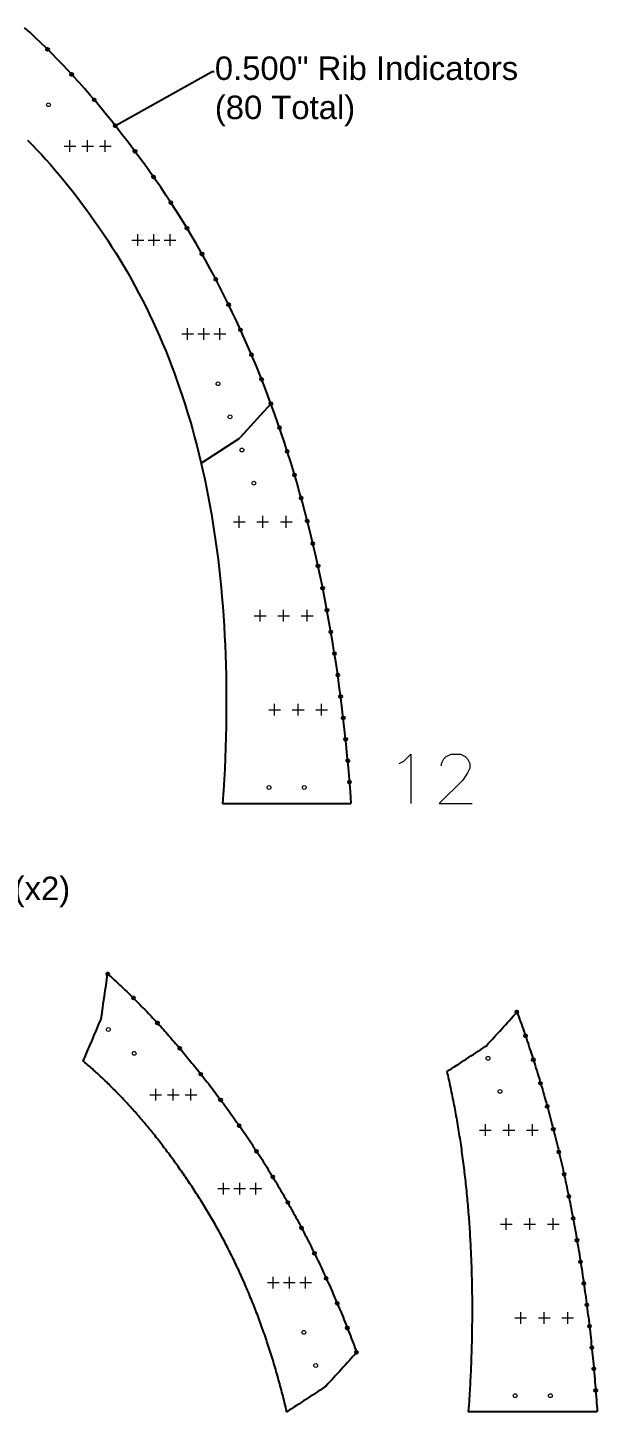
# Model space of a CAD drawing. Header units: inches. Extents: x 2 to 292, y 1 to 254.
# Drawn here: x 194.6 to 291.7, y 0.9 to 236.8 of the extents above; entities that cross this region are included whole.
import ezdxf
from ezdxf import colors
from ezdxf.entities.mleader import LeaderData, LeaderLine
from ezdxf.math import Vec2, Vec3

# ---------------------------------------------------------------- set-up
doc = ezdxf.new("R2010")
doc.units = ezdxf.units.IN
doc.header["$MEASUREMENT"] = 0
doc.header["$PDMODE"] = 2
doc.header["$PDSIZE"] = 1
doc.layers.add('Annotation', color=7, linetype='Continuous', lineweight=9)
doc.layers.add('Drilling', color=3, linetype='Continuous', lineweight=13)
doc.layers.add('Rib Indication', color=1, linetype='Continuous')
doc.styles.get("Standard").update_dxf_attribs({"font": 'Arial.ttf'})

# ---------------------------------------------------------------- blocks, each defined once
blk = doc.blocks.new('*U77')
at = {"layer": 'Drilling'}
blk.add_point((0, 0), dxfattribs=at)
blk = doc.blocks.new('*U78')
at = {"layer": 'Drilling', "color": 0, "linetype": 'ByBlock', "lineweight": -2, "transparency": 16777216}
for p in [(0, 0), (4, 0), (8, 0)]:
    blk.add_blockref('*U77', p, dxfattribs=at)
blk = doc.blocks.new('*U79')
at = {"layer": 'Drilling'}
blk.add_point((0, 0), dxfattribs=at)
blk = doc.blocks.new('*U80')
at = {"layer": 'Drilling', "color": 0, "linetype": 'ByBlock', "lineweight": -2, "transparency": 16777216}
for p in [(0, 0), (4, 0), (8, 0)]:
    blk.add_blockref('*U79', p, dxfattribs=at)
blk = doc.blocks.new('*U81')
at = {"layer": 'Drilling'}
blk.add_point((0, 0), dxfattribs=at)
blk = doc.blocks.new('*U82')
at = {"layer": 'Drilling', "color": 0, "linetype": 'ByBlock', "lineweight": -2, "transparency": 16777216}
for p in [(0, 0), (4, 0), (8, 0)]:
    blk.add_blockref('*U81', p, dxfattribs=at)
blk = doc.blocks.new('*U83')
at = {"layer": 'Drilling'}
blk.add_point((0, 0), dxfattribs=at)
blk = doc.blocks.new('*U84')
at = {"layer": 'Drilling', "color": 0, "linetype": 'ByBlock', "lineweight": -2, "transparency": 16777216}
for p in [(0, 0), (2.75, 0), (5.5, 0)]:
    blk.add_blockref('*U83', p, dxfattribs=at)
blk = doc.blocks.new('*U85')
at = {"layer": 'Drilling'}
blk.add_point((0, 0), dxfattribs=at)
blk = doc.blocks.new('*U86')
at = {"layer": 'Drilling', "color": 0, "linetype": 'ByBlock', "lineweight": -2, "transparency": 16777216}
for p in [(0, 0), (2.75, 0), (5.5, 0)]:
    blk.add_blockref('*U85', p, dxfattribs=at)
blk = doc.blocks.new('*U87')
at = {"layer": 'Drilling'}
blk.add_point((0, 0), dxfattribs=at)
blk = doc.blocks.new('*U88')
at = {"layer": 'Drilling', "color": 0, "linetype": 'ByBlock', "lineweight": -2, "transparency": 16777216}
for p in [(0, 0), (3, 0), (6, 0)]:
    blk.add_blockref('*U87', p, dxfattribs=at)
blk = doc.blocks.new('*U109')
at = {"layer": 'Drilling'}
blk.add_point((0, 0), dxfattribs=at)
blk = doc.blocks.new('*U110')
at = {"layer": 'Drilling', "color": 0, "linetype": 'ByBlock', "lineweight": -2, "transparency": 16777216}
for p in [(0, 0), (2.75, 0), (5.5, 0)]:
    blk.add_blockref('*U109', p, dxfattribs=at)
blk = doc.blocks.new('*U111')
at = {"layer": 'Drilling'}
blk.add_point((0, 0), dxfattribs=at)
blk = doc.blocks.new('*U112')
at = {"layer": 'Drilling', "color": 0, "linetype": 'ByBlock', "lineweight": -2, "transparency": 16777216}
for p in [(0, 0), (2.75, 0), (5.5, 0)]:
    blk.add_blockref('*U111', p, dxfattribs=at)
blk = doc.blocks.new('*U113')
at = {"layer": 'Drilling'}
blk.add_point((0, 0), dxfattribs=at)
blk = doc.blocks.new('*U114')
at = {"layer": 'Drilling', "color": 0, "linetype": 'ByBlock', "lineweight": -2, "transparency": 16777216}
for p in [(0, 0), (3, 0), (6, 0)]:
    blk.add_blockref('*U113', p, dxfattribs=at)
blk = doc.blocks.new('*U115')
at = {"layer": 'Drilling'}
blk.add_point((0, 0), dxfattribs=at)
blk = doc.blocks.new('*U116')
at = {"layer": 'Drilling', "color": 0, "linetype": 'ByBlock', "lineweight": -2, "transparency": 16777216}
for p in [(0, 0), (4, 0), (8, 0)]:
    blk.add_blockref('*U115', p, dxfattribs=at)
blk = doc.blocks.new('*U117')
at = {"layer": 'Drilling'}
blk.add_point((0, 0), dxfattribs=at)
blk = doc.blocks.new('*U118')
at = {"layer": 'Drilling', "color": 0, "linetype": 'ByBlock', "lineweight": -2, "transparency": 16777216}
for p in [(0, 0), (4, 0), (8, 0)]:
    blk.add_blockref('*U117', p, dxfattribs=at)
blk = doc.blocks.new('*U119')
at = {"layer": 'Drilling'}
blk.add_point((0, 0), dxfattribs=at)
blk = doc.blocks.new('*U120')
at = {"layer": 'Drilling', "color": 0, "linetype": 'ByBlock', "lineweight": -2, "transparency": 16777216}
for p in [(0, 0), (4, 0), (8, 0)]:
    blk.add_blockref('*U119', p, dxfattribs=at)

msp = doc.modelspace()

# ---------------------------------------------------------------- linework, layer by layer
for p, q in [((236.06952, 172.71712), (230.85217, 167.00016)), ((224.16999, 162.598), (230.66035, 166.83701)), ((227.82248, 104.62197), (249.67442, 104.62197))]:
    msp.add_line(p, q)
for points in [[(249.74846, 104.62197), (249.60039, 106.67418), (249.44, 108.71463), (249.2673, 110.7433), (249.08229, 112.76022), (248.88496, 114.76536), (248.67532, 116.75874), (248.45337, 118.74035), (248.21911, 120.7102), (247.97254, 122.66827), (247.71365, 124.61459), (247.44245, 126.54913), (247.15893, 128.47191), (246.86311, 130.38292), (246.55497, 132.28216), (246.23452, 134.16964), (245.90176, 136.04535), (245.55668, 137.90929), (245.19929, 139.76147), (244.82959, 141.60188), (244.44758, 143.43052), (244.05325, 145.24739), (243.64661, 147.0525), (243.22766, 148.84585), (242.7964, 150.62742), (242.35282, 152.39723), (241.89693, 154.15527), (241.42873, 155.90155), (240.94821, 157.63605), (240.45539, 159.35879), (239.95025, 161.06977), (239.4328, 162.76898), (238.90303, 164.45642), (238.36095, 166.13209), (237.80656, 167.796), (237.23986, 169.44814), (236.66085, 171.08851), (236.06952, 172.71712), (235.46588, 174.33396), (234.84993, 175.93903), (234.22166, 177.53233), (233.58108, 179.11387), (232.92819, 180.68365), (232.26299, 182.24165), (231.58548, 183.78789), (230.89565, 185.32236), (230.19351, 186.84507), (229.47905, 188.356), (228.75229, 189.85518), (228.01321, 191.34258), (227.26182, 192.81822), (226.49811, 194.28209), (225.7221, 195.73419), (224.93377, 197.17453), (224.13313, 198.6031), (223.32017, 200.0199), (222.49491, 201.42494), (221.65733, 202.81821), (220.80744, 204.19971), (219.94523, 205.56945), (219.07072, 206.92742), (218.18389, 208.27362), (217.28475, 209.60805), (216.37329, 210.93072), (215.44952, 212.24162), (214.51969, 213.53632), (213.59003, 214.81037), (212.66054, 216.06376), (211.73122, 217.29651), (210.80209, 218.50861), (209.87312, 219.70006), (208.94433, 220.87085), (208.01572, 222.021), (207.08728, 223.15051), (206.15902, 224.25936), (205.23093, 225.34756), (204.30301, 226.41511), (203.37527, 227.46201), (202.4477, 228.48827), (201.52031, 229.49387), (200.5931, 230.47883), (199.66605, 231.44313), (198.73919, 232.38679), (197.81249, 233.3098), (196.88598, 234.21216), (195.95963, 235.09387), (195.03346, 235.95492), (194.10747, 236.79534)], [(194.60865, 217.62824), (195.3931, 216.83044), (196.17431, 216.01557), (196.95228, 215.1836), (197.72697, 214.33449), (198.49836, 213.4682), (199.26642, 212.58471), (200.03113, 211.68399), (200.79246, 210.76601), (201.55038, 209.83074), (202.30486, 208.87817), (203.05588, 207.90827), (203.8034, 206.92103), (204.54739, 205.91642), (205.28783, 204.89443), (206.02468, 203.85505), (206.75792, 202.79826), (207.48752, 201.72406), (208.21345, 200.63242), (208.93289, 199.52763), (209.63858, 198.41704), (210.32879, 197.29947), (211.00621, 196.17066), (211.67086, 195.03057), (212.32275, 193.87915), (212.96187, 192.71639), (213.58824, 191.54223), (214.20185, 190.35664), (214.8027, 189.1596), (215.3908, 187.95106), (215.96615, 186.731), (216.52873, 185.49937), (217.07854, 184.25615), (217.61559, 183.00131), (218.13986, 181.73482), (218.65134, 180.45663), (219.15002, 179.16674), (219.6359, 177.86511), (220.10896, 176.55171), (220.56919, 175.22651), (221.01658, 173.8895), (221.45111, 172.54065), (221.87277, 171.17994), (222.28155, 169.80734), (222.67743, 168.42283), (223.06039, 167.0264), (223.43042, 165.61803), (223.7875, 164.1977), (224.13161, 162.76539), (224.46274, 161.32109), (224.78087, 159.86479), (225.08597, 158.39647), (225.37804, 156.91612), (225.65706, 155.42373), (225.923, 153.91929), (226.17584, 152.40279), (226.41558, 150.87423), (226.64219, 149.33358), (226.85565, 147.78086), (227.05595, 146.21605), (227.24307, 144.63915), (227.41698, 143.05015), (227.57768, 141.44905), (227.72515, 139.83585), (227.85936, 138.21054), (227.98031, 136.57313), (228.08797, 134.92361), (228.18233, 133.26198), (228.26338, 131.58825), (228.33109, 129.90241), (228.38545, 128.20446), (228.42646, 126.49442), (228.45408, 124.77227), (228.46832, 123.03802), (228.46915, 121.29167), (228.45656, 119.53323), (228.43054, 117.76271), (228.39107, 115.98009), (228.33815, 114.1854), (228.27176, 112.37863), (228.19188, 110.55979), (228.09851, 108.72888), (227.99149, 106.88332), (227.82248, 104.62197)]]:
    msp.add_lwpolyline(points)
msp.add_open_spline([(230.66035, 166.83701), (230.73063, 166.88291), (230.79558, 166.93816), (230.85217, 167.00016)], degree=3)
for points, knots in [([(207.16251, 68.04125), (207.15023, 67.95569), (207.12656, 67.87104), (207.0927, 67.79152), (206.09379, 65.44607), (205.09488, 63.10062), (204.09598, 60.75518), (204.21069, 60.65853), (204.32541, 60.56188), (204.44012, 60.46523), (204.70792, 60.23313), (204.97572, 60.00104), (205.24352, 59.76895), (205.51029, 59.53126), (205.77705, 59.29356), (206.04381, 59.05587), (206.30952, 58.81256), (206.57524, 58.56925), (206.84096, 58.32594), (207.10562, 58.077), (207.37029, 57.82805), (207.63495, 57.57911), (207.89857, 57.32451), (208.16218, 57.06992), (208.42579, 56.81533), (208.68834, 56.55507), (208.95089, 56.29482), (209.21343, 56.03456), (209.47492, 55.76863), (209.7364, 55.50269), (209.99788, 55.23676), (210.25828, 54.96514), (210.51869, 54.69352), (210.77909, 54.4219), (211.03841, 54.14457), (211.29774, 53.86725), (211.55706, 53.58992), (211.81529, 53.30688), (212.07352, 53.02385), (212.33175, 52.74081), (212.58888, 52.45205), (212.84601, 52.16328), (213.10314, 51.87452), (213.35916, 51.58002), (213.61518, 51.28553), (213.8712, 50.99103), (214.12611, 50.69079), (214.38101, 50.39055), (214.63591, 50.09031), (214.88969, 49.78431), (215.14347, 49.47832), (215.39724, 49.17233), (215.64988, 48.86057), (215.90252, 48.54882), (216.15516, 48.23706), (216.40666, 47.91954), (216.65815, 47.60201), (216.90964, 47.28449), (217.15998, 46.96119), (217.41032, 46.63789), (217.66066, 46.31459), (217.90983, 45.98551), (218.159, 45.65643), (218.40818, 45.32735), (218.65618, 44.99248), (218.90417, 44.65761), (219.15217, 44.32274), (219.39898, 43.98208), (219.6458, 43.64142), (219.89261, 43.30075), (220.13823, 42.95429), (220.38384, 42.60783), (220.62946, 42.26137), (220.87388, 41.90911), (221.11829, 41.55685), (221.3627, 41.20459), (221.6059, 40.84652), (221.8491, 40.48845), (222.0923, 40.13038), (222.33428, 39.7665), (222.57626, 39.40262), (222.81823, 39.03874), (223.05805, 38.67048), (223.29786, 38.30222), (223.53767, 37.93395), (223.7729, 37.56376), (224.00813, 37.19356), (224.24336, 36.82336), (224.47343, 36.45084), (224.7035, 36.07832), (224.93357, 35.7058), (225.15938, 35.32952), (225.38518, 34.95325), (225.61099, 34.57698), (225.83254, 34.19695), (226.05409, 33.81692), (226.27564, 33.43689), (226.49294, 33.05308), (226.71023, 32.66928), (226.92753, 32.28548), (227.14057, 31.89789), (227.35361, 31.5103), (227.56665, 31.12271), (227.77544, 30.73132), (227.98423, 30.33994), (228.19302, 29.94855), (228.39755, 29.55335), (228.60209, 29.15816), (228.80663, 28.76297), (229.00691, 28.36395), (229.2072, 27.96494), (229.40748, 27.56592), (229.60352, 27.16308), (229.79955, 26.76023), (229.99558, 26.35738), (230.18736, 25.9507), (230.37915, 25.54401), (230.57093, 25.13732), (230.75845, 24.72678), (230.94598, 24.31624), (231.13351, 23.90569), (231.31678, 23.49129), (231.50005, 23.07688), (231.68333, 22.66248), (231.86234, 22.24419), (232.04136, 21.82591), (232.22037, 21.40763), (232.39513, 20.98547), (232.56988, 20.5633), (232.74464, 20.14114), (232.91513, 19.71508), (233.08562, 19.28902), (233.25612, 18.86296), (233.42234, 18.43299), (233.58857, 18.00303), (233.7548, 17.57306), (233.91676, 17.13918), (234.07872, 16.70531), (234.24068, 16.27143), (234.39836, 15.83363), (234.55605, 15.39583), (234.71374, 14.95803), (234.86715, 14.5163), (235.02056, 14.07457), (235.17397, 13.63283), (235.3231, 13.18716), (235.47223, 12.74149), (235.62136, 12.29582), (235.7662, 11.84621), (235.91105, 11.39659), (236.05589, 10.94697), (236.19645, 10.4934), (236.337, 10.03983), (236.47755, 9.58626), (236.61381, 9.12872), (236.75007, 8.67119), (236.88633, 8.21366), (237.01829, 7.75216), (237.15025, 7.29065), (237.28221, 6.82915), (237.40986, 6.36368), (237.53752, 5.8982), (237.66517, 5.43272), (237.78852, 4.96327), (237.91186, 4.49381), (238.0352, 4.02435), (238.15423, 3.55091), (238.27325, 3.07746), (238.39228, 2.60402), (238.51978, 2.07079), (238.64727, 1.53755), (238.77477, 1.00432), (240.93822, 2.41732), (243.10168, 3.83032), (245.26513, 5.24333), (245.33541, 5.28923), (245.40036, 5.34448), (245.45695, 5.40648), (247.19607, 7.31213), (248.93518, 9.21778), (250.6743, 11.12344), (250.47309, 11.66238), (250.27187, 12.20133), (250.07066, 12.74028), (249.86534, 13.2753), (249.66003, 13.81033), (249.45471, 14.34535), (249.24529, 14.87645), (249.03586, 15.40755), (248.82644, 15.93866), (248.61292, 16.46584), (248.39939, 16.99302), (248.18587, 17.52019), (247.96824, 18.04345), (247.75061, 18.56671), (247.53297, 19.08997), (247.31124, 19.6093), (247.08951, 20.12864), (246.86777, 20.64797), (246.64193, 21.16339), (246.4161, 21.6788), (246.19026, 22.19421), (245.96031, 22.7057), (245.73037, 23.21719), (245.50043, 23.72868), (245.26638, 24.23625), (245.03233, 24.74382), (244.79829, 25.25139), (244.56014, 25.75503), (244.32199, 26.25868), (244.08383, 26.76233), (243.84158, 27.26205), (243.59932, 27.76177), (243.35707, 28.2615), (243.11071, 28.7573), (242.86435, 29.2531), (242.61799, 29.7489), (242.36753, 30.24078), (242.11706, 30.73266), (241.8666, 31.22454), (241.61203, 31.7125), (241.35746, 32.20045), (241.1029, 32.68841), (240.84422, 33.17244), (240.58555, 33.65648), (240.32688, 34.14051), (240.0641, 34.62063), (239.80133, 35.10074), (239.53855, 35.58085), (239.27167, 36.05704), (239.00479, 36.53323), (238.73791, 37.00942), (238.46693, 37.48169), (238.19594, 37.95396), (237.92496, 38.42622), (237.64987, 38.89457), (237.37478, 39.36291), (237.09969, 39.83126), (236.8205, 40.29568), (236.5413, 40.76011), (236.26211, 41.22453), (235.97881, 41.68503), (235.69552, 42.14553), (235.41222, 42.60603), (235.12482, 43.06261), (234.83742, 43.51919), (234.55001, 43.97577), (234.25851, 44.42842), (233.967, 44.88108), (233.6755, 45.33374), (233.37989, 45.78247), (233.08428, 46.23121), (232.78867, 46.67994), (232.48895, 47.12475), (232.18924, 47.56956), (231.88953, 48.01438), (231.58571, 48.45527), (231.28189, 48.89615), (230.97807, 49.33704), (230.67015, 49.77401), (230.36223, 50.21098), (230.05431, 50.64795), (229.74436, 51.07951), (229.43441, 51.51108), (229.12447, 51.94264), (228.81458, 52.36732), (228.50469, 52.792), (228.19481, 53.21669), (227.88498, 53.63449), (227.57515, 54.05228), (227.26532, 54.47008), (226.95555, 54.881), (226.64578, 55.29191), (226.33601, 55.70283), (226.02629, 56.10686), (225.71658, 56.5109), (225.40687, 56.91493), (225.09721, 57.31208), (224.78756, 57.70923), (224.4779, 58.10638), (224.16831, 58.49664), (223.85871, 58.88691), (223.54912, 59.27718), (223.23958, 59.66056), (222.93004, 60.04394), (222.6205, 60.42733), (222.31102, 60.80383), (222.00154, 61.18033), (221.69206, 61.55683), (221.38264, 61.92644), (221.07322, 62.29606), (220.7638, 62.66568), (220.45443, 63.02841), (220.14507, 63.39115), (219.83571, 63.75388), (219.5264, 64.10973), (219.2171, 64.46558), (218.90779, 64.82143), (218.59854, 65.1704), (218.2893, 65.51937), (217.98005, 65.86834), (217.67086, 66.21042), (217.36167, 66.5525), (217.05249, 66.89459), (216.74335, 67.22979), (216.43422, 67.56499), (216.12509, 67.90019), (215.81602, 68.22851), (215.50695, 68.55683), (215.19788, 68.88515), (214.88886, 69.20658), (214.57985, 69.52802), (214.27083, 69.84946), (213.96188, 70.16401), (213.65292, 70.47856), (213.34397, 70.79311), (213.03507, 71.10078), (212.72617, 71.40845), (212.41727, 71.71612), (212.10844, 72.01691), (211.7996, 72.31769), (211.49076, 72.61848), (211.18198, 72.91238), (210.87319, 73.20628), (210.56441, 73.50019), (210.25569, 73.78721), (209.94697, 74.07423), (209.63824, 74.36125), (209.32958, 74.64138), (209.02092, 74.92152), (208.71225, 75.20166), (208.55795, 75.33828), (208.40364, 75.47491), (208.24934, 75.61154), (207.88706, 73.08811), (207.52479, 70.56468), (207.16251, 68.04125)], [0, 0, 0, 0, 0.259302273, 0.259302273, 0.259302273, 1.259302273, 1.259302273, 1.259302273, 2.259302273, 2.259302273, 2.259302273, 3.259302273, 3.259302273, 3.259302273, 4.259302273, 4.259302273, 4.259302273, 5.259302273, 5.259302273, 5.259302273, 6.259302273, 6.259302273, 6.259302273, 7.259302273, 7.259302273, 7.259302273, 8.259302273, 8.259302273, 8.259302273, 9.259302273, 9.259302273, 9.259302273, 10.259302273, 10.259302273, 10.259302273, 11.259302273, 11.259302273, 11.259302273, 12.259302273, 12.259302273, 12.259302273, 13.259302273, 13.259302273, 13.259302273, 14.259302273, 14.259302273, 14.259302273, 15.259302273, 15.259302273, 15.259302273, 16.259302273, 16.259302273, 16.259302273, 17.259302273, 17.259302273, 17.259302273, 18.259302273, 18.259302273, 18.259302273, 19.259302273, 19.259302273, 19.259302273, 20.259302273, 20.259302273, 20.259302273, 21.259302273, 21.259302273, 21.259302273, 22.259302273, 22.259302273, 22.259302273, 23.259302273, 23.259302273, 23.259302273, 24.259302273, 24.259302273, 24.259302273, 25.259302273, 25.259302273, 25.259302273, 26.259302273, 26.259302273, 26.259302273, 27.259302273, 27.259302273, 27.259302273, 28.259302273, 28.259302273, 28.259302273, 29.259302273, 29.259302273, 29.259302273, 30.259302273, 30.259302273, 30.259302273, 31.259302273, 31.259302273, 31.259302273, 32.259302273, 32.259302273, 32.259302273, 33.259302273, 33.259302273, 33.259302273, 34.259302273, 34.259302273, 34.259302273, 35.259302273, 35.259302273, 35.259302273, 36.259302273, 36.259302273, 36.259302273, 37.259302273, 37.259302273, 37.259302273, 38.259302273, 38.259302273, 38.259302273, 39.259302273, 39.259302273, 39.259302273, 40.259302273, 40.259302273, 40.259302273, 41.259302273, 41.259302273, 41.259302273, 42.259302273, 42.259302273, 42.259302273, 43.259302273, 43.259302273, 43.259302273, 44.259302273, 44.259302273, 44.259302273, 45.259302273, 45.259302273, 45.259302273, 46.259302273, 46.259302273, 46.259302273, 47.259302273, 47.259302273, 47.259302273, 48.259302273, 48.259302273, 48.259302273, 49.259302273, 49.259302273, 49.259302273, 50.259302273, 50.259302273, 50.259302273, 51.259302273, 51.259302273, 51.259302273, 52.259302273, 52.259302273, 52.259302273, 53.259302273, 53.259302273, 53.259302273, 54.259302273, 54.259302273, 54.259302273, 55.259302273, 55.259302273, 55.259302273, 56.259302273, 56.259302273, 56.259302273, 57.259302273, 57.259302273, 57.259302273, 57.511121727, 57.511121727, 57.511121727, 58.511121727, 58.511121727, 58.511121727, 59.511121727, 59.511121727, 59.511121727, 60.511121727, 60.511121727, 60.511121727, 61.511121727, 61.511121727, 61.511121727, 62.511121727, 62.511121727, 62.511121727, 63.511121727, 63.511121727, 63.511121727, 64.511121727, 64.511121727, 64.511121727, 65.511121727, 65.511121727, 65.511121727, 66.511121727, 66.511121727, 66.511121727, 67.511121727, 67.511121727, 67.511121727, 68.511121727, 68.511121727, 68.511121727, 69.511121727, 69.511121727, 69.511121727, 70.511121727, 70.511121727, 70.511121727, 71.511121727, 71.511121727, 71.511121727, 72.511121727, 72.511121727, 72.511121727, 73.511121727, 73.511121727, 73.511121727, 74.511121727, 74.511121727, 74.511121727, 75.511121727, 75.511121727, 75.511121727, 76.511121727, 76.511121727, 76.511121727, 77.511121727, 77.511121727, 77.511121727, 78.511121727, 78.511121727, 78.511121727, 79.511121727, 79.511121727, 79.511121727, 80.511121727, 80.511121727, 80.511121727, 81.511121727, 81.511121727, 81.511121727, 82.511121727, 82.511121727, 82.511121727, 83.511121727, 83.511121727, 83.511121727, 84.511121727, 84.511121727, 84.511121727, 85.511121727, 85.511121727, 85.511121727, 86.511121727, 86.511121727, 86.511121727, 87.511121727, 87.511121727, 87.511121727, 88.511121727, 88.511121727, 88.511121727, 89.511121727, 89.511121727, 89.511121727, 90.511121727, 90.511121727, 90.511121727, 91.511121727, 91.511121727, 91.511121727, 92.511121727, 92.511121727, 92.511121727, 93.511121727, 93.511121727, 93.511121727, 94.511121727, 94.511121727, 94.511121727, 95.511121727, 95.511121727, 95.511121727, 96.511121727, 96.511121727, 96.511121727, 97.511121727, 97.511121727, 97.511121727, 98.511121727, 98.511121727, 98.511121727, 99.511121727, 99.511121727, 99.511121727, 100.511121727, 100.511121727, 100.511121727, 101.511121727, 101.511121727, 101.511121727, 102.511121727, 102.511121727, 102.511121727, 103.511121727, 103.511121727, 103.511121727, 104.511121727, 104.511121727, 104.511121727, 105.511121727, 105.511121727, 105.511121727, 106.511121727, 106.511121727, 106.511121727, 107.511121727, 107.511121727, 107.511121727, 108.511121727, 108.511121727, 108.511121727, 109.511121727, 109.511121727, 109.511121727, 110.511121727, 110.511121727, 110.511121727, 110.511121727]), ([(291.59705, 1.00432), (284.31307, 1.00432), (277.02908, 1.00432), (269.7451, 1.00432), (269.80144, 1.7581), (269.85778, 2.51188), (269.91411, 3.26567), (269.94979, 3.88085), (269.98546, 4.49604), (270.02114, 5.11122), (270.05226, 5.72153), (270.08338, 6.33183), (270.1145, 6.94214), (270.14113, 7.54842), (270.16775, 8.1547), (270.19438, 8.76098), (270.21651, 9.36324), (270.23864, 9.96549), (270.26077, 10.56775), (270.27841, 11.16598), (270.29606, 11.76421), (270.3137, 12.36244), (270.32685, 12.95665), (270.34001, 13.55085), (270.35316, 14.14506), (270.36184, 14.73523), (270.37051, 15.32541), (270.37918, 15.91558), (270.38338, 16.50173), (270.38758, 17.08787), (270.39177, 17.67402), (270.39149, 18.25614), (270.39122, 18.83825), (270.39094, 19.42036), (270.3862, 19.99845), (270.38145, 20.57653), (270.37671, 21.15461), (270.3675, 21.72866), (270.35829, 22.30271), (270.34908, 22.87676), (270.33541, 23.44678), (270.32174, 24.0168), (270.30808, 24.58681), (270.28995, 25.15279), (270.27183, 25.71878), (270.25371, 26.28476), (270.23114, 26.8467), (270.20857, 27.40865), (270.186, 27.9706), (270.15898, 28.52851), (270.13197, 29.08642), (270.10495, 29.64433), (270.0735, 30.19821), (270.04205, 30.75208), (270.01059, 31.30596), (269.97471, 31.8558), (269.93882, 32.40564), (269.90293, 32.95548), (269.86262, 33.50128), (269.8223, 34.04708), (269.78198, 34.59289), (269.73725, 35.13466), (269.69251, 35.67643), (269.64777, 36.2182), (269.59862, 36.75593), (269.54946, 37.29366), (269.50031, 37.8314), (269.44674, 38.3651), (269.39317, 38.8988), (269.33961, 39.4325), (269.28163, 39.96216), (269.22366, 40.49183), (269.16569, 41.0215), (269.10332, 41.54713), (269.04095, 42.07276), (268.97857, 42.5984), (268.91181, 43.12), (268.84504, 43.64161), (268.77828, 44.16321), (268.70712, 44.68078), (268.63597, 45.19836), (268.56481, 45.71593), (268.48928, 46.22948), (268.41374, 46.74303), (268.3382, 47.25658), (268.25829, 47.7661), (268.17838, 48.27562), (268.09847, 48.78514), (268.01418, 49.29064), (267.9299, 49.79614), (267.84562, 50.30164), (267.75697, 50.80312), (267.66833, 51.3046), (267.57968, 51.80608), (267.48667, 52.30354), (267.39367, 52.80101), (267.30067, 53.29847), (267.20331, 53.79192), (267.10595, 54.28537), (267.0086, 54.77882), (266.90689, 55.26826), (266.80519, 55.7577), (266.70349, 56.24714), (266.59745, 56.73257), (266.4914, 57.21801), (266.38536, 57.70344), (266.28778, 58.12908), (266.1902, 58.55471), (266.09261, 58.98034), (268.25606, 60.39335), (270.41952, 61.80635), (272.58297, 63.21935), (272.65325, 63.26525), (272.71821, 63.3205), (272.77479, 63.38251), (274.51391, 65.28816), (276.25302, 67.19381), (277.99214, 69.09946), (278.18925, 68.5566), (278.38636, 68.01373), (278.58347, 67.47086), (278.77647, 66.92407), (278.96948, 66.37728), (279.16248, 65.83049), (279.35139, 65.27977), (279.54029, 64.72906), (279.72919, 64.17835), (279.91398, 63.62371), (280.09878, 63.06907), (280.28358, 62.51444), (280.46427, 61.95588), (280.64496, 61.39732), (280.82565, 60.83876), (281.00224, 60.27628), (281.17883, 59.7138), (281.35542, 59.15132), (281.5279, 58.58492), (281.70039, 58.01852), (281.87287, 57.45212), (282.04125, 56.88179), (282.20963, 56.31147), (282.37801, 55.74114), (282.54229, 55.1669), (282.70656, 54.59265), (282.87084, 54.0184), (283.03101, 53.44023), (283.19118, 52.86206), (283.35135, 52.28389), (283.50742, 51.7018), (283.66349, 51.11971), (283.81955, 50.53762), (283.97152, 49.9516), (284.12348, 49.36559), (284.27544, 48.77958), (284.4233, 48.18964), (284.57116, 47.5997), (284.71902, 47.00977), (284.86277, 46.41591), (285.00653, 45.82205), (285.15028, 45.22819), (285.28993, 44.63041), (285.42958, 44.03263), (285.56923, 43.43485), (285.70478, 42.83315), (285.84033, 42.23145), (285.97587, 41.62974), (286.10732, 41.02412), (286.23876, 40.41849), (286.3702, 39.81287), (286.49754, 39.20332), (286.62488, 38.59377), (286.75221, 37.98422), (286.87545, 37.37075), (286.99868, 36.75728), (287.12191, 36.14381), (287.24104, 35.52642), (287.36017, 34.90903), (287.4793, 34.29164), (287.59433, 33.67032), (287.70935, 33.04901), (287.82438, 32.4277), (287.9353, 31.80246), (288.04622, 31.17722), (288.15714, 30.55199), (288.26396, 29.92283), (288.37078, 29.29367), (288.47759, 28.66451), (288.58031, 28.03143), (288.68302, 27.39835), (288.78573, 26.76527), (288.88434, 26.12826), (288.98295, 25.49126), (289.08156, 24.85425), (289.17606, 24.21333), (289.27057, 23.5724), (289.36507, 22.93148), (289.45547, 22.28663), (289.54587, 21.64178), (289.63627, 20.99693), (289.72257, 20.34816), (289.80886, 19.69939), (289.89516, 19.05062), (289.97735, 18.39793), (290.05954, 17.74524), (290.14173, 17.09254), (290.21982, 16.43593), (290.29791, 15.77931), (290.376, 15.1227), (290.44998, 14.46216), (290.52396, 13.80163), (290.59795, 13.14109), (290.66783, 12.47663), (290.73771, 11.81217), (290.80758, 11.14771), (290.87336, 10.47933), (290.93913, 9.81095), (291.00491, 9.14257), (291.06658, 8.47026), (291.12825, 7.79796), (291.18992, 7.12565), (291.24749, 6.44943), (291.30506, 5.7732), (291.36262, 5.09697), (291.41608, 4.41683), (291.46955, 3.73668), (291.52301, 3.05653), (291.57237, 2.37246), (291.62173, 1.68839), (291.67108, 1.00432)], [0, 0, 0, 0, 1, 1, 1, 2, 2, 2, 3, 3, 3, 4, 4, 4, 5, 5, 5, 6, 6, 6, 7, 7, 7, 8, 8, 8, 9, 9, 9, 10, 10, 10, 11, 11, 11, 12, 12, 12, 13, 13, 13, 14, 14, 14, 15, 15, 15, 16, 16, 16, 17, 17, 17, 18, 18, 18, 19, 19, 19, 20, 20, 20, 21, 21, 21, 22, 22, 22, 23, 23, 23, 24, 24, 24, 25, 25, 25, 26, 26, 26, 27, 27, 27, 28, 28, 28, 29, 29, 29, 30, 30, 30, 31, 31, 31, 32, 32, 32, 33, 33, 33, 34, 34, 34, 35, 35, 35, 36, 36, 36, 37, 37, 37, 37.251819454, 37.251819454, 37.251819454, 38.251819454, 38.251819454, 38.251819454, 39.251819454, 39.251819454, 39.251819454, 40.251819454, 40.251819454, 40.251819454, 41.251819454, 41.251819454, 41.251819454, 42.251819454, 42.251819454, 42.251819454, 43.251819454, 43.251819454, 43.251819454, 44.251819454, 44.251819454, 44.251819454, 45.251819454, 45.251819454, 45.251819454, 46.251819454, 46.251819454, 46.251819454, 47.251819454, 47.251819454, 47.251819454, 48.251819454, 48.251819454, 48.251819454, 49.251819454, 49.251819454, 49.251819454, 50.251819454, 50.251819454, 50.251819454, 51.251819454, 51.251819454, 51.251819454, 52.251819454, 52.251819454, 52.251819454, 53.251819454, 53.251819454, 53.251819454, 54.251819454, 54.251819454, 54.251819454, 55.251819454, 55.251819454, 55.251819454, 56.251819454, 56.251819454, 56.251819454, 57.251819454, 57.251819454, 57.251819454, 58.251819454, 58.251819454, 58.251819454, 59.251819454, 59.251819454, 59.251819454, 60.251819454, 60.251819454, 60.251819454, 61.251819454, 61.251819454, 61.251819454, 62.251819454, 62.251819454, 62.251819454, 63.251819454, 63.251819454, 63.251819454, 64.251819454, 64.251819454, 64.251819454, 65.251819454, 65.251819454, 65.251819454, 66.251819454, 66.251819454, 66.251819454, 67.251819454, 67.251819454, 67.251819454, 68.251819454, 68.251819454, 68.251819454, 69.251819454, 69.251819454, 69.251819454, 70.251819454, 70.251819454, 70.251819454, 71.251819454, 71.251819454, 71.251819454, 72.251819454, 72.251819454, 72.251819454, 73.251819454, 73.251819454, 73.251819454, 74.251819454, 74.251819454, 74.251819454, 75.251819454, 75.251819454, 75.251819454, 75.251819454])]:
    msp.add_open_spline(points, degree=3, knots=knots)
at = {"layer": 'Annotation'}
for points in [[(257.90484, 111.45405), (258.70861, 111.85594), (259.91428, 113.06161), (259.91428, 104.62196)], [(265.13882, 111.05217), (265.13882, 111.45405), (265.54071, 112.25783), (265.9426, 112.65972), (266.74638, 113.06161), (268.35393, 113.06161), (269.1577, 112.65972), (269.55959, 112.25783), (269.96148, 111.45405), (269.96148, 110.65028), (269.55959, 109.8465), (268.75582, 108.64084), (264.73693, 104.62196), (270.36337, 104.62196)]]:
    msp.add_lwpolyline(points, dxfattribs=at)
at = {"layer": 'Drilling'}
for centre in [(198.17516, 223.66608), (227.06029, 176.14052), (229.09578, 170.49634), (231.13127, 164.85216), (233.16675, 159.20798), (235.74845, 107.37197), (241.74845, 107.37197), (208.37509, 66.14637), (212.77994, 62.0724), (273.05389, 61.23451), (275.08938, 55.59033), (241.66507, 14.54685), (243.70056, 8.90266), (277.67108, 3.75432), (283.67108, 3.75432)]:
    msp.add_circle(centre, 0.3225, dxfattribs=at)
at = {"layer": 'Rib Indication'}
for centre in [(198.03121, 233.09195), (202.11755, 228.84627), (205.94712, 224.50781), (209.53626, 220.12469), (212.90396, 215.73551), (216.06754, 211.36462), (219.02457, 206.99747), (221.77293, 202.62592), (224.3234, 198.26359), (226.68648, 193.92103), (228.87269, 189.60681), (230.89292, 185.32827), (232.75533, 181.08852), (234.47306, 176.89477), (236.05705, 172.75051), (237.51242, 168.65352), (238.8537, 164.6089), (240.08513, 160.6129), (241.21695, 156.66601), (242.25706, 152.76652), (243.21178, 148.91145), (244.08589, 145.09699), (244.88617, 141.32021), (245.61814, 137.57731), (246.28641, 133.86397), (246.8952, 130.17562), (247.44829, 126.50743), (247.94782, 122.85408), (248.39746, 119.21055), (248.80019, 115.57142), (249.15835, 111.93096), (249.47391, 108.28322), (208.2786, 75.58563), (212.63599, 71.49827), (277.97968, 69.13286), (216.72233, 67.25259), (279.43505, 65.03587), (220.5519, 62.91413), (280.77633, 60.99124), (224.14105, 58.53101), (282.00775, 56.99525), (227.50874, 54.14183), (283.13957, 53.04836), (230.67232, 49.77094), (284.17968, 49.14886), (233.62935, 45.40379), (285.1344, 45.2938), (236.37771, 41.03224), (286.00852, 41.47934), (286.80879, 37.70256), (238.92819, 36.66991), (287.54076, 33.95966), (241.29126, 32.32735), (288.20904, 30.24632), (243.47747, 28.01313), (288.81782, 26.55797), (245.4977, 23.73459), (289.37092, 22.88978), (247.36011, 19.49484), (289.87044, 19.23643), (249.07784, 15.30109), (290.32008, 15.5929), (290.72281, 11.95376), (250.66183, 11.15683), (291.08098, 8.31331), (291.39653, 4.66557)]:
    msp.add_circle(centre, 0.25, dxfattribs=at)

# ---------------------------------------------------------------- block references
at = {"layer": 'Drilling', "xscale": -1}
for name, p in [('*U88', (207.83495, 216.62197)), ('*U86', (218.89386, 200.62197)), ('*U84', (227.36443, 184.62197)), ('*U82', (238.67878, 152.62197)), ('*U80', (242.23553, 136.62197)), ('*U78', (244.70258, 120.62197)), ('*U114', (222.43973, 55.02829)), ('*U120', (280.6014, 49.00432)), ('*U112', (233.49865, 39.02829)), ('*U118', (284.15815, 33.00432)), ('*U110', (241.96921, 23.02829)), ('*U116', (286.6252, 17.00432))]:
    msp.add_blockref(name, p, dxfattribs=at)

# ---------------------------------------------------------------- leaders
at = {"layer": 'Annotation'}
ml = msp.add_multileader_mtext('Standard', dxfattribs=at)
ml.set_content('\\A1;0.500" Rib Indicators \\P(80 Total)', color=256)
ml.set_leader_properties()
ml.build(insert=Vec2(0, 0))
ml.multileader.update_dxf_attribs({"text_right_attachment_type": 6, "dogleg_length": 0.36, "arrow_head_size": 0.18})
ctx = ml.context
ctx.base_point, ctx.arrow_head_size, ctx.landing_gap_size, ctx.plane_origin = Vec3(226.41983, 229.34647), 0.18, 0.09, Vec3(351.60861, 208.64391)
ctx.right_attachment = 6
notes = []
notes.append((ctx, [(1, (1, 1, 0), (226.05983, 229.34647), (1, 0), 0.36, [(0, [(209.53626, 220.12469)], 0, [])])]))
ctx.mtext.insert, ctx.mtext.flow_direction = Vec3(226.50983, 231.89217), 5
ml = msp.add_multileader_mtext('Standard', dxfattribs=at)
ml.set_content('\\A1;Cut Each Section Twice (x2) ', color=256)
ml.set_leader_properties()
ml.build(insert=Vec2(0, 0))
ml.multileader.update_dxf_attribs({"text_right_attachment_type": 6, "dogleg_length": 0.36, "arrow_head_size": 0.18})
ctx = ml.context
ctx.base_point, ctx.arrow_head_size, ctx.landing_gap_size, ctx.plane_origin = Vec3(131.28483, 89.63282), 0.18, 0.09, Vec3(266.82396, 54.39343)
ctx.right_attachment = 6
notes.append((ctx, [(1, (1, 1, 0), (130.92483, 89.63282), (1, 0), 0.36, [(0, [(99.25223, 78.1751)], 0, [])])]))
ctx.mtext.insert, ctx.mtext.flow_direction = Vec3(131.37483, 92.17852), 5
for ctx, leaders in notes:
    for number, flags, end, landing, length, lines in leaders:
        leader = LeaderData()
        leader.index, (leader.has_last_leader_line, leader.has_dogleg_vector, leader.attachment_direction) = number, flags
        leader.last_leader_point, leader.dogleg_vector, leader.dogleg_length = Vec3(end), Vec3(landing), length
        for number, points, colour, breaks in lines:
            line = LeaderLine()
            line.index, line.vertices, line.color, line.breaks = number, Vec3.list(points), colors.encode_raw_color(colour), breaks
            leader.lines.append(line)
        ctx.leaders.append(leader)

doc.saveas('drawing.dxf')
